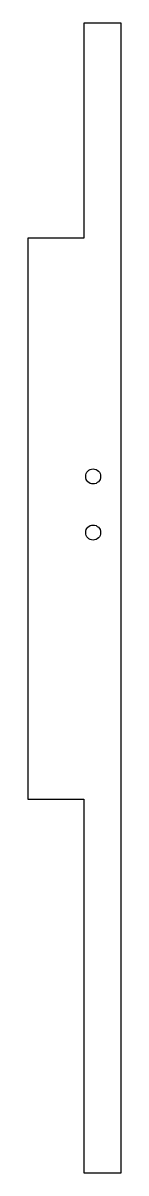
# Model space of a CAD drawing. Header units: millimetres. Extents: x 121 to 131, y -1016 to -893.
import ezdxf

# ---------------------------------------------------------------- set-up
doc = ezdxf.new("R2010")
doc.units = ezdxf.units.MM

msp = doc.modelspace()

# ---------------------------------------------------------------- linework, layer by layer
at = {"color": 7, "linetype": 'Continuous', "lineweight": 25}
for p, q in [((130.79, -893.01), (126.79, -893.01)), ((126.79, -893.01), (126.79, -916.01)), ((130.79, -1016.01), (130.79, -893.01)), ((120.79, -916.01), (120.79, -976.01)), ((126.79, -916.01), (120.79, -916.01)), ((120.79, -976.01), (126.79, -976.01)), ((126.79, -976.01), (126.79, -1016.01)), ((126.79, -1016.01), (130.79, -1016.01))]:
    msp.add_line(p, q, dxfattribs=at)
for centre in [(127.79, -941.51), (127.79, -947.51)]:
    msp.add_circle(centre, 0.8, dxfattribs=at)

doc.saveas('drawing.dxf')
